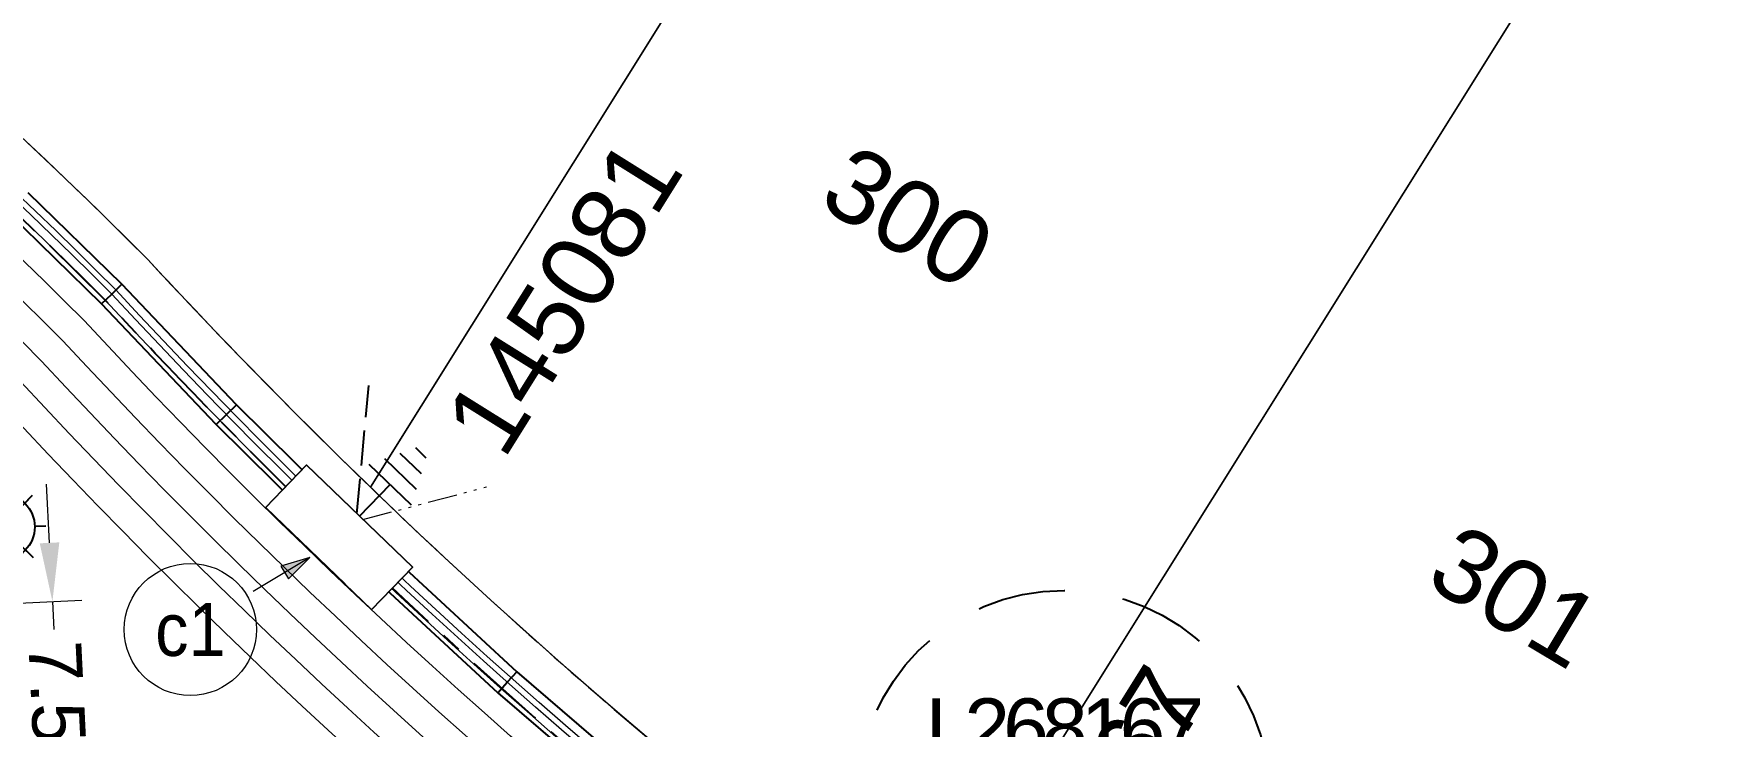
# Model space of a CAD drawing. Header units: metres. Extents: x 264965 to 265706, y 6180501 to 6181430.
# Drawn here: x 265457.8 to 265514.9, y 6181181.1 to 6181204.7 of the extents above; entities that cross this region are included whole.
import ezdxf
from ezdxf.enums import TextEntityAlignment as Align

# ---------------------------------------------------------------- set-up
doc = ezdxf.new("R2010")
doc.units = ezdxf.units.M
for name, pattern in [('Cable Exist UG', [7, 4, -1, 1, -1]), ('Dash', [5, 3, -2]), ('IE Trench LV', [5.5, 4, -1.5]), ('PHANTOM', [6.15, 3, -0.75, 0.3, -0.75, 0.3, -0.75, 0.3]), ('PHANTOM2', [4.45, 2, -0.5, 0.15, -0.5, 0.15, -0.5, 0.15, -0.5])]:
    doc.linetypes.add(name, pattern=pattern)
doc.layers.get('0').update_dxf_attribs({"color": 6})
for name, color, linetype, lineweight in [('_User Dimensions', 140, 'Continuous', 13), ('_User Miscellaneous1', 30, 'Continuous', 13), ('_User Miscellaneous10', 241, 'Continuous', 13), ('_User Miscellaneous8', 196, 'Continuous', 13), ('_User_LV_Exist', 5, 'Continuous', 25), ('_User_SL_Exist', 4, 'Continuous', 25), ('Cadastre Developer_SP_NEW', 92, 'Continuous', 15)]:
    doc.layers.add(name, color=color, linetype=linetype, lineweight=lineweight)
doc.layers.add('_User Miscellaneous12', color=252, linetype='Continuous', lineweight=13, plot=False, transparency=0.5)
for name, color, linetype in [('Equip_SP_SL_EXT', 7, 'Continuous'), ('Services_SP_NEW_UG', 2, 'IE Trench LV'), ('UG_Details_SP_MISC', 7, 'Continuous')]:
    doc.layers.add(name, color=color, linetype=linetype)
doc.styles.add('ARIAL', font='arial.ttf', dxfattribs={"height": 2})
doc.styles.add('SL_LABEL', font='arial.ttf', dxfattribs={"height": 2})
doc.styles.get("Standard").update_dxf_attribs({"font": 'arial.ttf'})
doc.linetypes.add('Cable 4', pattern='A,4,-0.1,["*",Standard,S=2,R=0,X=0,Y=-1.6],-1.2', length=5.3)
doc.linetypes.add('Cable New UG', pattern='A,6,-0.05,["X",Standard,S=1.8,R=0,X=0,Y=-0.94],-1.8', length=7.85)
doc.dimstyles.new('1.8mm_1_1000', dxfattribs={"dimtxt": 1.8, "dimasz": 2, "dimexe": 1, "dimexo": 3, "dimgap": 0.5, "dimtad": 0, "dimtoh": 1, "dimlfac": -1, "dimzin": 12, "dimdsep": 46, "dimtxsty": 'Standard', "dimcen": 1, "dimclrd": 256, "dimclre": 256, "dimclrt": 256, "dimazin": 3, "dimtfac": 1, "dimtmove": 0, "dimatfit": 3, "dimfxl": 1, "dimtolj": 1, "dimtzin": 0, "dimlwd": -1, "dimlwe": -1, "dimarcsym": 0})

# ---------------------------------------------------------------- blocks, each defined once
blk = doc.blocks.new('*U649')
at = {"layer": '_User_LV_Exist'}
for p, q in [((2.5, 1), (2.5, -1)), ((3, 0.75), (3, -0.75)), ((3.5, 0.5), (3.5, -0.5)), ((4, 0.25), (4, -0.25))]:
    blk.add_line(p, q, dxfattribs=at)
at = {"width": 0.9}
blk.add_attdef('ASSET_NUM', text='', height=2, dxfattribs=at).set_placement((4, 2), align=Align.MIDDLE_LEFT)
for tag, p, flags in [('SUBURB', (-2, 0), 1), ('STREETNAME', (-1.8, 0), 9), ('PARENT', (-1.6, 0), 9), ('NOTES', (-1.4, 0), 9), ('LOCATION', (-1.2, 0), 9), ('LEGEND', (-1, 0), 9), ('USAGE', (-0.8, 0), 9), ('SUPPORT_TYPE', (-0.6, 0), 9), ('STATE', (-0.4, 0), 9), ('OWNED_BY', (-0.2, 0), 9)]:
    blk.add_attdef(tag, p, '', height=0.2, rotation=270, dxfattribs=dict(flags=flags))
blk.add_wipeout([(1, 2.5), (1, -2.5), (-1, -2.5), (-1, 2.5)])
blk.add_lwpolyline([(-1, 2.5), (-1, -1.25), (-1, 1.25), (-1, -2.5), (1, -2.5), (1, 2.5)], close=True)
at = {"layer": '_User_LV_Exist'}
blk.add_line((1, 0), (2.5, 0), dxfattribs=at)
blk = doc.blocks.new('*U458')
h = blk.add_hatch(color=256)
h.dxf.hatch_style = 1
h.paths.add_polyline_path([(0.365, -3.741), (-0.135, -3.756), (0.145, -4.748)])
blk.add_line((0.145, -4.748), (0.077, -2.499))
at = {"flags": 128}
blk.add_lwpolyline([(0.365, -3.741), (-0.135, -3.756), (0.145, -4.748), (0.365, -3.741)], dxfattribs=at)
blk.add_circle((0, 0), 2.25)
at = {"width": 0.9}
blk.add_attdef('CODE', text='', height=1.8, dxfattribs=at).set_placement((0, 0), align=Align.MIDDLE_CENTER)
at = {"flags": 1}
blk.add_attdef('Z', (0, 0), '', height=0.2, dxfattribs=at)
blk = doc.blocks.new('*U509')
blk.add_hatch(color=256).paths.add_polyline_path([(-1.899, 1.909), (-2.692, 0.073), (1.899, -1.909), (2.692, -0.073)])
for p, q in [((-2.295, 0.991), (2.295, -0.991)), ((0.396, 0.918), (-0.396, -0.918))]:
    blk.add_line(p, q)
at = {"ltscale": 10}
blk.add_line((2.295, -0.991), (-2.295, 0.991), dxfattribs=at)
blk.add_lwpolyline([(-2.692, 0.073), (-1.544, -0.423), (0.751, -1.414), (1.899, -1.909), (2.692, -0.073), (-1.899, 1.909)], close=True)
at = {"width": 0.9, "flags": 8}
blk.add_attdef('ASSET_NUM', text='', height=2, rotation=90, dxfattribs=at).set_placement((-1.37, 44.222), align=Align.MIDDLE_LEFT)
for tag, p, flags in [('OWNED_BY', (0.63, 40.022), 9), ('STATE', (0.63, 39.822), 9), ('SUPPORT_TYPE', (0.63, 39.622), 9), ('USAGE', (0.63, 39.422), 9), ('LEGEND', (0.63, 39.222), 9), ('LOCATION', (0.63, 39.022), 9), ('NOTES', (0.63, 38.822), 9), ('STREETNAME', (0.63, 38.422), 9), ('SUBURB', (0.63, 38.222), 1), ('PARENT', (0.63, 38.622), 9)]:
    blk.add_attdef(tag, p, '', height=0.2, dxfattribs=dict(flags=flags))
blk = doc.blocks.new('*U560')
at = {"layer": 'Equip_SP_SL_EXT'}
h = blk.add_hatch(color=256, dxfattribs=at)
h.dxf.hatch_style = 1
h.paths.add_polyline_path([(-1.291, 1.683), (-1.683, -1.291), (1.291, -1.683), (1.683, 1.291)])
blk.add_lwpolyline([(-1.291, 1.683), (-1.683, -1.291), (1.291, -1.683), (1.683, 1.291)], close=True)
at = {"width": 0.9, "flags": 8}
blk.add_attdef('ASSET_NUM', text='', height=2, dxfattribs=at).set_placement((4, 2), align=Align.MIDDLE_LEFT)
at = {"flags": 1}
blk.add_attdef('Z', (-2.351, -1.813), '', height=0.2, rotation=270, dxfattribs=at)
at = {"flags": 9}
for tag, p in [('NOTES', (-2, -1.813)), ('SUBURB', (-1.8, -1.813)), ('STREETNAME', (-1.6, -1.813)), ('LOCATION', (-1.4, -1.813)), ('LEGEND', (-1.2, -1.813)), ('USAGE', (-1, -1.813)), ('STATE', (-0.8, -1.813)), ('OWNED_BY', (-0.6, -1.813)), ('COLUMN_TYPE', (-0.4, -1.813)), ('STREET_CODE', (-0.2, -1.813)), ('STRUCTURE_PLANT_NUMBER', (0.031, -1.813))]:
    blk.add_attdef(tag, text='', height=0.2, rotation=270, dxfattribs=at).set_placement(p, align=Align.MIDDLE_LEFT)
blk = doc.blocks.new('*U707')
at = {"layer": 'Services_SP_NEW_UG', "ltscale": 0.3}
blk.add_lwpolyline([(17.94, 3.347), (13.554, 3.377)], dxfattribs=at)
blk = doc.blocks.new('*U546')
at = {"style": 'SL_LABEL'}
for tag, height, rotation, flags, p in [('ASSET_NUM', 1, 45.8928, 8, (4.154, 5.722)), ('STREET_CODE', 0.001, 270, 9, (0.001, 0))]:
    blk.add_attdef(tag, text='', height=height, rotation=rotation, dxfattribs=dict(at, flags=flags)).set_placement(p, align=Align.MIDDLE_LEFT)
for tag, height, rotation, flags, p in [('LNUMBER', 1, 45.8928, 8, (5.59, 4.33)), ('LANTNUMBER', 0.2, 270, 9, (-1.4, 2.6)), ('LOUTREACH', 0.2, 270, 9, (-1.4, 2.2)), ('LOUTREACHVOCAB', 0.2, 270, 9, (-1.4, 2)), ('LRATECODE', 0.2, 270, 9, (-1.4, 1.8)), ('LREMOVE', 0.2, 270, 9, (-1.4, 1.6)), ('LREPLACE', 0.2, 270, 9, (-1.4, 1.4)), ('LTYPE', 0.2, 270, 9, (-1.4, 1.2)), ('LTYPEVOCAB', 0.2, 270, 9, (-1.4, 1)), ('LEGEND', 0.2, 270, 9, (-1.4, 0.8)), ('SUBURB', 0.2, 270, 9, (-1.4, 0.6)), ('STREETNAME', 0.2, 270, 9, (-1.4, 0.4)), ('LOCATION', 0.2, 270, 9, (-1.4, 0.2)), ('LNEW', 0.2, 270, 9, (-6.4, 0)), ('LMASTVOCAB', 0.2, 270, 9, (-6.2, 0)), ('LMAST', 0.2, 270, 9, (-6, 0)), ('LLAMPVOCAB', 0.2, 270, 9, (-5.8, 0)), ('LLAMP', 0.2, 270, 9, (-5.6, 0)), ('LEXIST', 0.2, 270, 9, (-5.4, 0)), ('LCHARGE3PERCENT', 0.2, 270, 9, (-5.2, 0)), ('LCHARGE3', 0.2, 270, 9, (-5, 0)), ('LCHARGE2PERCENT', 0.2, 270, 9, (-4.8, 0)), ('LCHARGE2', 0.2, 270, 9, (-4.6, 0)), ('LCHARGE1PERCENT', 0.2, 270, 9, (-4.4, 0)), ('LCHARGE1', 0.2, 270, 9, (-4.2, 0)), ('LCATEGORY', 0.2, 270, 9, (-4, 0)), ('LBRACKETVOCAB', 0.2, 270, 9, (-3.8, 0)), ('LBRACKET', 0.2, 270, 9, (-3.6, 0)), ('LKINGHEIGHT', 0.2, 270, 9, (-3.4, 0)), ('CREPLACE', 0.2, 270, 9, (-3.2, 0)), ('CREMOVE', 0.2, 270, 9, (-3, 0)), ('CNUMBER', 0.2, 270, 9, (-2.8, 0)), ('CNEW', 0.2, 270, 9, (-2.6, 0)), ('CEXIST', 0.2, 270, 9, (-2.4, 0)), ('USAGE', 0.2, 270, 9, (-2.2, 0)), ('STATE', 0.2, 270, 9, (-2, 0)), ('OWNED_BY', 0.2, 270, 9, (-1.8, 0)), ('ORIENTATION', 0.2, 270, 9, (-1.6, 0)), ('OPERATING_VOLTAGE', 0.2, 270, 9, (-1.4, 0)), ('NOTES', 0.2, 270, 9, (-1.4, 0)), ('NO_PHASES', 0.2, 270, 9, (-1.2, 0)), ('LANTERN_TYPE', 0.2, 270, 9, (-1, 0)), ('LANTERN_PURPOSE', 0.2, 270, 9, (-0.8, 0)), ('CONTROL_TYPE', 0.2, 270, 9, (-0.6, 0)), ('CONSTRUCTED_VOLTAGE', 0.2, 270, 9, (-0.4, 0)), ('MAINTAINED_BY', 0.2, 270, 9, (-1.4, -0.663))]:
    blk.add_attdef(tag, text='', height=height, rotation=rotation, dxfattribs=dict(flags=flags)).set_placement(p, align=Align.MIDDLE_LEFT)
for tag, p, height, flags in [('OPERATED_BY', (-1.4, -0.407), 0.2, 9), ('Z', (0, 0), 0.001, 1)]:
    blk.add_attdef(tag, p, '', height=height, rotation=270, dxfattribs=dict(flags=flags))
blk.add_wipeout([(3.959, 4.084), (4.284, 2.896), (3.996, 1.698), (2.807, 1.372), (1.61, 1.66), (1.284, 2.849), (1.572, 4.047), (2.761, 4.372)])
for p, q in [((2.761, 4.372), (2.766, 3.997)), ((1.707, 3.916), (1.976, 3.655)), ((1.707, 3.916), (3.861, 1.828)), ((1.74, 1.795), (3.828, 3.949)), ((3.567, 3.68), (3.828, 3.949)), ((4.284, 2.896), (3.909, 2.89)), ((1.284, 2.849), (1.659, 2.855)), ((0, 0), (2.001, 2.064)), ((2.807, 1.372), (2.802, 1.747)), ((3.592, 2.089), (3.861, 1.828))]:
    blk.add_line(p, q)
blk.add_circle((2.784, 2.872), 1.125)
blk = doc.blocks.new('*D627')
at = {"layer": '_User Dimensions', "transparency": 16777216}
for p, q in [((265458.311, 6181187.39), (265458.213, 6181189.388)), ((265451.343, 6181185.047), (265459.407, 6181185.442)), ((265458.409, 6181185.393), (265458.456, 6181184.435)), ((265458.779, 6181177.82), (265458.733, 6181178.777)), ((265451.713, 6181177.474), (265459.778, 6181177.869)), ((265458.877, 6181175.822), (265458.975, 6181173.825))]:
    blk.add_line(p, q, dxfattribs=at)
at = {"layer": '_User Dimensions', "linetype": 'Cable New UG', "transparency": 16777216}
for points in [[(265458.644, 6181187.407), (265457.978, 6181187.374), (265458.409, 6181185.393)], [(265459.21, 6181175.839), (265458.544, 6181175.806), (265458.779, 6181177.82)]]:
    blk.add_solid(points, dxfattribs=at)
at = {"layer": '_User Dimensions', "linetype": 'Cable New UG', "transparency": 16777216, "insert": (265458.594, 6181181.606), "char_height": 1.8, "attachment_point": 5, "rotation": 272.8035}
blk.add_mtext('\\A1;7.58', dxfattribs=at)

msp = doc.modelspace()

# ---------------------------------------------------------------- linework, layer by layer
at = {"layer": '_User Miscellaneous1'}
for p, q in [((265460.767, 6181196.2), (265457.586, 6181199.309)), ((265460.083, 6181195.526), (265456.925, 6181198.613)), ((265460.767, 6181196.2), (265460.425, 6181195.863)), ((265464.67, 6181192.095), (265460.767, 6181196.2)), ((265460.083, 6181195.526), (265460.425, 6181195.863)), ((265463.984, 6181191.424), (265460.083, 6181195.526)), ((265463.984, 6181191.424), (265464.327, 6181191.76)), ((265464.67, 6181192.095), (265464.327, 6181191.76)), ((265468.686, 6181188.113), (265464.67, 6181192.095)), ((265468.01, 6181187.431), (265463.984, 6181191.424)), ((265468.01, 6181187.431), (265468.348, 6181187.772)), ((265468.686, 6181188.113), (265468.348, 6181187.772))]:
    msp.add_line(p, q, dxfattribs=at)
at = {"layer": '_User Miscellaneous1', "ltscale": 0.5}
for p, q in [((265468.064, 6181187.38), (265468.39, 6181187.732)), ((265468.716, 6181188.084), (265468.39, 6181187.732)), ((265468.716, 6181188.084), (265474.204, 6181183.004)), ((265468.064, 6181187.38), (265473.565, 6181182.287)), ((265474.204, 6181183.004), (265473.884, 6181182.646)), ((265474.204, 6181183.004), (265479.312, 6181178.616)), ((265473.565, 6181182.287), (265473.884, 6181182.646)), ((265473.565, 6181182.287), (265478.697, 6181177.879))]:
    msp.add_line(p, q, dxfattribs=at)
at = {"layer": '_User_LV_Exist', "linetype": 'Cable Exist UG', "ltscale": 0.7, "transparency": 33554687, "flags": 128}
for points in [[(265467.14, 6181188.526, -0.012855), (265460.208, 6181195.656, 0.074564), (265420.315, 6181225.248, 0.111479)], [(265506.723, 6181158.726, -0.063135), (265468.162, 6181187.578, -0.062684)]]:
    msp.add_lwpolyline(points, format="xyb", dxfattribs=at)
at = {"layer": '_User_SL_Exist', "linetype": 'Dash'}
msp.add_circle((265492.826, 6181178.772), 7, dxfattribs=at)
at = {"layer": 'Cadastre Developer_SP_NEW', "transparency": 33554687, "flags": 128}
for points in [[(265510.877, 6181209.699), (265489.861, 6181222.3), (265469.229, 6181189.285, 0.032372), (265488.103, 6181173.258)], [(265531.031, 6181197.614), (265510.877, 6181209.699), (265488.103, 6181173.258, 0.03072), (265507.788, 6181160.422)]]:
    msp.add_lwpolyline(points, format="xyb", close=True, dxfattribs=at)
at = {"layer": 'UG_Details_SP_MISC'}
for p, q in [((265460.767, 6181196.2), (265457.586, 6181199.309)), ((265460.083, 6181195.526), (265456.925, 6181198.613)), ((265460.767, 6181196.2), (265460.425, 6181195.863)), ((265464.67, 6181192.095), (265460.767, 6181196.2)), ((265460.083, 6181195.526), (265460.425, 6181195.863)), ((265463.984, 6181191.424), (265460.083, 6181195.526)), ((265463.984, 6181191.424), (265464.327, 6181191.76)), ((265464.67, 6181192.095), (265464.327, 6181191.76)), ((265468.686, 6181188.113), (265464.67, 6181192.095)), ((265468.01, 6181187.431), (265463.984, 6181191.424)), ((265468.01, 6181187.431), (265468.348, 6181187.772)), ((265468.686, 6181188.113), (265468.348, 6181187.772))]:
    msp.add_line(p, q, dxfattribs=at)
at = {"layer": 'UG_Details_SP_MISC', "ltscale": 0.5}
for p, q in [((265468.064, 6181187.38), (265468.39, 6181187.732)), ((265468.716, 6181188.084), (265468.39, 6181187.732)), ((265468.716, 6181188.084), (265474.204, 6181183.004)), ((265468.064, 6181187.38), (265473.565, 6181182.287)), ((265474.204, 6181183.004), (265473.884, 6181182.646)), ((265474.204, 6181183.004), (265479.312, 6181178.616)), ((265473.565, 6181182.287), (265473.884, 6181182.646)), ((265473.565, 6181182.287), (265478.697, 6181177.879))]:
    msp.add_line(p, q, dxfattribs=at)

# ---------------------------------------------------------------- block references
at = {"layer": '_User Miscellaneous1', "ltscale": 0.5}
ref = msp.add_blockref('*U560', (265486.913, 6181171.651), dxfattribs=dict(at, rotation=64.99999999999997))
ref.add_attrib('ASSET_NUM', '929567', dxfattribs={"layer": '0', "height": 2.5, "rotation": 57.9889}).set_placement((265490.514, 6181172.872), align=Align.MIDDLE_LEFT)

# ---------------------------------------------------------------- texts
at = {"layer": '_User_SL_Exist', "insert": (265492.736, 6181177.761), "char_height": 2, "attachment_point": 5}
msp.add_mtext('{\\T0.8;L268167\\PC929567\\PPE}', dxfattribs=at)
at = {"layer": 'Cadastre Developer_SP_NEW', "transparency": 33554687, "style": 'ARIAL'}
for s, p in [('300', (265484.391, 6181198.912)), ('301', (265505.041, 6181186.002))]:
    msp.add_text(s, height=2.5, rotation=329.1269, dxfattribs=at).set_placement(p)

# ---------------------------------------------------------------- next in the draw order: block references
at = {"layer": '_User_SL_Exist', "linetype": 'Cable 4'}
msp.add_blockref('*U546', (265453.898, 6181185.06), dxfattribs=at)

# ---------------------------------------------------------------- next in the draw order: linework, layer by layer
at = {"layer": '_User Miscellaneous10'}
msp.add_lwpolyline([(265543.649, 6180816.081), (265580.425, 6180918.972, -0.015877), (265587.101, 6180935.908), (265627.721, 6181030.198, 0.406457), (265593.324, 6181120.12), (265522.022, 6181153.108, -0.098454), (265461.652, 6181197.04, 0.182856), (265352.412, 6181246.557), (265276.859, 6181251.306), (265272.183, 6181256.61), (265273.875, 6181283.538, 0.288476), (265261.897, 6181305.52), (265219.487, 6181329.251, -0.112599), (265210.289, 6181337.071, 0.162091), (265204.42, 6181342.816), (265196.512, 6181347.24)], format="xyb", dxfattribs=at)
at = {"layer": '_User Miscellaneous12', "color": 4, "transparency": 33554534}
msp.add_lwpolyline([(265542.236, 6180816.586), (265579.012, 6180919.477, -0.015877), (265585.724, 6180936.503), (265626.343, 6181030.791, 0.406457), (265592.694, 6181118.759), (265521.392, 6181151.747, -0.098417), (265460.569, 6181196.002, 0.182811), (265352.317, 6181245.06), (265276.145, 6181249.848), (265270.647, 6181256.084), (265272.378, 6181283.632, 0.288476), (265261.165, 6181304.211), (265218.774, 6181327.932, -0.113559), (265209.009, 6181336.278, 0.165698), (265203.725, 6181341.485), (265195.779, 6181345.931)], format="xyb", dxfattribs=at)
at = {"layer": '_User Miscellaneous12', "color": 5, "transparency": 33554534}
for points in [[(265541.765, 6180816.754), (265578.541, 6180919.645, -0.015877), (265585.264, 6180936.701), (265625.884, 6181030.989, 0.406457), (265592.484, 6181118.305), (265521.182, 6181151.293, -0.098404), (265460.208, 6181195.656, 0.182796), (265352.286, 6181244.561), (265275.907, 6181249.362), (265270.135, 6181255.908), (265271.879, 6181283.664, 0.288476), (265260.921, 6181303.775), (265218.536, 6181327.492, -0.113878), (265208.581, 6181336.016, 0.167045), (265203.495, 6181341.041), (265195.535, 6181345.495)], [(265539.882, 6180817.428), (265576.658, 6180920.318, -0.015877), (265583.428, 6180937.493), (265624.047, 6181031.78, 0.406457), (265591.644, 6181116.49), (265520.343, 6181149.478, -0.098355), (265458.765, 6181194.271, 0.182735), (265352.159, 6181242.565), (265274.955, 6181247.418), (265268.087, 6181255.207), (265269.883, 6181283.789, 0.288476), (265259.944, 6181302.029), (265217.584, 6181325.733, -0.115166), (265206.861, 6181334.979, 0.17342), (265202.575, 6181339.264), (265194.559, 6181343.75)], [(265537.999, 6180818.101), (265574.775, 6180920.991, -0.015877), (265581.592, 6180938.285), (265622.211, 6181032.571, 0.406457), (265590.805, 6181114.674), (265519.503, 6181147.663, -0.098306), (265457.322, 6181192.885, 0.182673), (265352.033, 6181240.569), (265274.002, 6181245.474), (265266.039, 6181254.506), (265267.887, 6181283.915, 0.288476), (265258.967, 6181300.284), (265216.632, 6181323.974, -0.116502), (265205.126, 6181333.966, 0.182178), (265201.662, 6181337.483), (265193.582, 6181342.004)]]:
    msp.add_lwpolyline(points, format="xyb", dxfattribs=at)
at = {"layer": '_User Miscellaneous12', "color": 6, "transparency": 33554534}
msp.add_lwpolyline([(265542.048, 6180816.653), (265578.824, 6180919.544, -0.015877), (265585.54, 6180936.582), (265626.16, 6181030.87, 0.406457), (265592.61, 6181118.577), (265521.308, 6181151.565, -0.098412), (265460.425, 6181195.863, 0.182805), (265352.305, 6181244.86), (265276.05, 6181249.654), (265270.442, 6181256.014), (265272.179, 6181283.645, 0.288476), (265261.067, 6181304.036), (265218.679, 6181327.756, -0.113686), (265208.838, 6181336.173, 0.166227), (265203.633, 6181341.308), (265195.682, 6181345.757)], format="xyb", dxfattribs=at)
at = {"layer": '_User Miscellaneous12', "color": 1, "transparency": 33554534}
for points in [[(265540.824, 6180817.091), (265577.6, 6180919.982, -0.015877), (265584.346, 6180937.097), (265624.966, 6181031.384, 0.406457), (265592.064, 6181117.397), (265520.762, 6181150.386, -0.09838), (265459.487, 6181194.963, 0.182766), (265352.222, 6181243.563), (265275.431, 6181248.39), (265269.111, 6181255.558), (265270.881, 6181283.726, 0.288476), (265260.432, 6181302.902), (265218.06, 6181326.612, -0.114519), (265207.723, 6181335.495, 0.17001), (265203.034, 6181340.153), (265195.047, 6181344.622)], [(265538.94, 6180817.764), (265575.716, 6180920.655, -0.015877), (265582.51, 6180937.889), (265623.129, 6181032.176, 0.406457), (265591.225, 6181115.582), (265519.923, 6181148.571, -0.09833), (265458.043, 6181193.578, 0.182704), (265352.096, 6181241.567), (265274.479, 6181246.446), (265267.063, 6181254.856), (265268.885, 6181283.852, 0.288476), (265259.456, 6181301.157), (265217.108, 6181324.853, -0.115825), (265205.996, 6181334.469, 0.177409), (265202.117, 6181338.374), (265194.07, 6181342.877)], [(265537.057, 6180818.437), (265573.833, 6180921.328, -0.015877), (265580.673, 6180938.681), (265621.292, 6181032.967, 0.406457), (265590.385, 6181113.767), (265519.083, 6181146.755, -0.098282), (265456.601, 6181192.192, 0.182642), (265351.969, 6181239.571), (265273.526, 6181244.502), (265265.015, 6181254.155), (265266.889, 6181283.977, 0.288476), (265258.479, 6181299.411), (265216.155, 6181323.095, -0.117205), (265204.251, 6181333.47, 0.188045), (265201.208, 6181336.591), (265193.094, 6181341.132)]]:
    msp.add_lwpolyline(points, format="xyb", dxfattribs=at)
at = {"layer": 'Cadastre Developer_SP_NEW', "transparency": 33554687, "flags": 128}
msp.add_lwpolyline([(265489.861, 6181222.3), (265465.317, 6181237.017), (265448.011, 6181209.325, -0.027102), (265461.652, 6181197.04, 0.014162), (265469.229, 6181189.285)], format="xyb", close=True, dxfattribs=at)

# ---------------------------------------------------------------- next in the draw order: dimensions: what is measured, and where the dimension line sits
at = {"layer": '_User Dimensions', "color": 2, "linetype": 'Cable New UG'}
dim = msp.add_aligned_dim(p1=(265448.346, 6181184.9), p2=(265448.717, 6181177.327), distance=10.075, dimstyle='1.8mm_1_1000', dxfattribs=at)
dim.commit()
dim.dimension.update_dxf_attribs({"geometry": '*D627', "text_midpoint": (265458.594, 6181181.606)})

# ---------------------------------------------------------------- next in the draw order: block references
at = {"layer": '_User_LV_Exist', "ltscale": 0.5}
ref = msp.add_blockref('*U649', (265468.162, 6181187.578), dxfattribs=dict(at, rotation=46.08040204642095))
ref.add_attrib('ASSET_NUM', '145081', dxfattribs={"layer": '0', "height": 2.5, "rotation": 57.9971}).set_placement((265472.701, 6181190.843), align=Align.MIDDLE_LEFT)

# ---------------------------------------------------------------- next in the draw order: linework, layer by layer
at = {"layer": '_User Miscellaneous1', "linetype": 'PHANTOM2', "ltscale": 0.5, "flags": 128}
msp.add_lwpolyline([(265468.973, 6181188.185), (265473.213, 6181189.309)], dxfattribs=at)

# ---------------------------------------------------------------- next in the draw order: block references
at = {"layer": '_User Miscellaneous8', "transparency": 33554687}
ref = msp.add_blockref('*U458', (265463.101, 6181184.44), dxfattribs=dict(at, rotation=119.3988901699086))
ref.add_attrib('CODE', 'c1', dxfattribs={"layer": '0', "height": 1.8, "width": 0.9}).set_placement((265463.101, 6181184.44), align=Align.MIDDLE_CENTER)
at = {"layer": '_User_LV_Exist', "ltscale": 0.5, "rotation": 339.4297732104962}
msp.add_blockref('*U509', (265468.162, 6181187.578), dxfattribs=at)

# ---------------------------------------------------------------- next in the draw order: block references
at = {"layer": '_User Miscellaneous1', "ltscale": 0.5}
ref = msp.add_blockref('*U649', (265468.162, 6181187.578), dxfattribs=dict(at, rotation=46.08040204642095))
ref.add_attrib('ASSET_NUM', '145081', dxfattribs={"layer": '0', "height": 2.5, "rotation": 57.9971}).set_placement((265472.701, 6181190.843), align=Align.MIDDLE_LEFT)

# ---------------------------------------------------------------- next in the draw order: block references
at = {"layer": '_User Miscellaneous1', "linetype": 'PHANTOM', "rotation": 265.1135033841695}
msp.add_blockref('*U707', (265466.962, 6181206.54), dxfattribs=at)
at = {"layer": '_User Miscellaneous1', "ltscale": 0.5, "rotation": 339.4297732104962}
msp.add_blockref('*U509', (265468.162, 6181187.578), dxfattribs=at)

# ---------------------------------------------------------------- next in the draw order: block references
at = {"layer": '_User Miscellaneous1', "ltscale": 0.5}
ref = msp.add_blockref('*U649', (265468.162, 6181187.578), dxfattribs=dict(at, rotation=46.08040204642095))
ref.add_attrib('ASSET_NUM', '145081', dxfattribs={"layer": '0', "height": 2.5, "rotation": 57.9971}).set_placement((265472.701, 6181190.843), align=Align.MIDDLE_LEFT)

doc.saveas('drawing.dxf')
